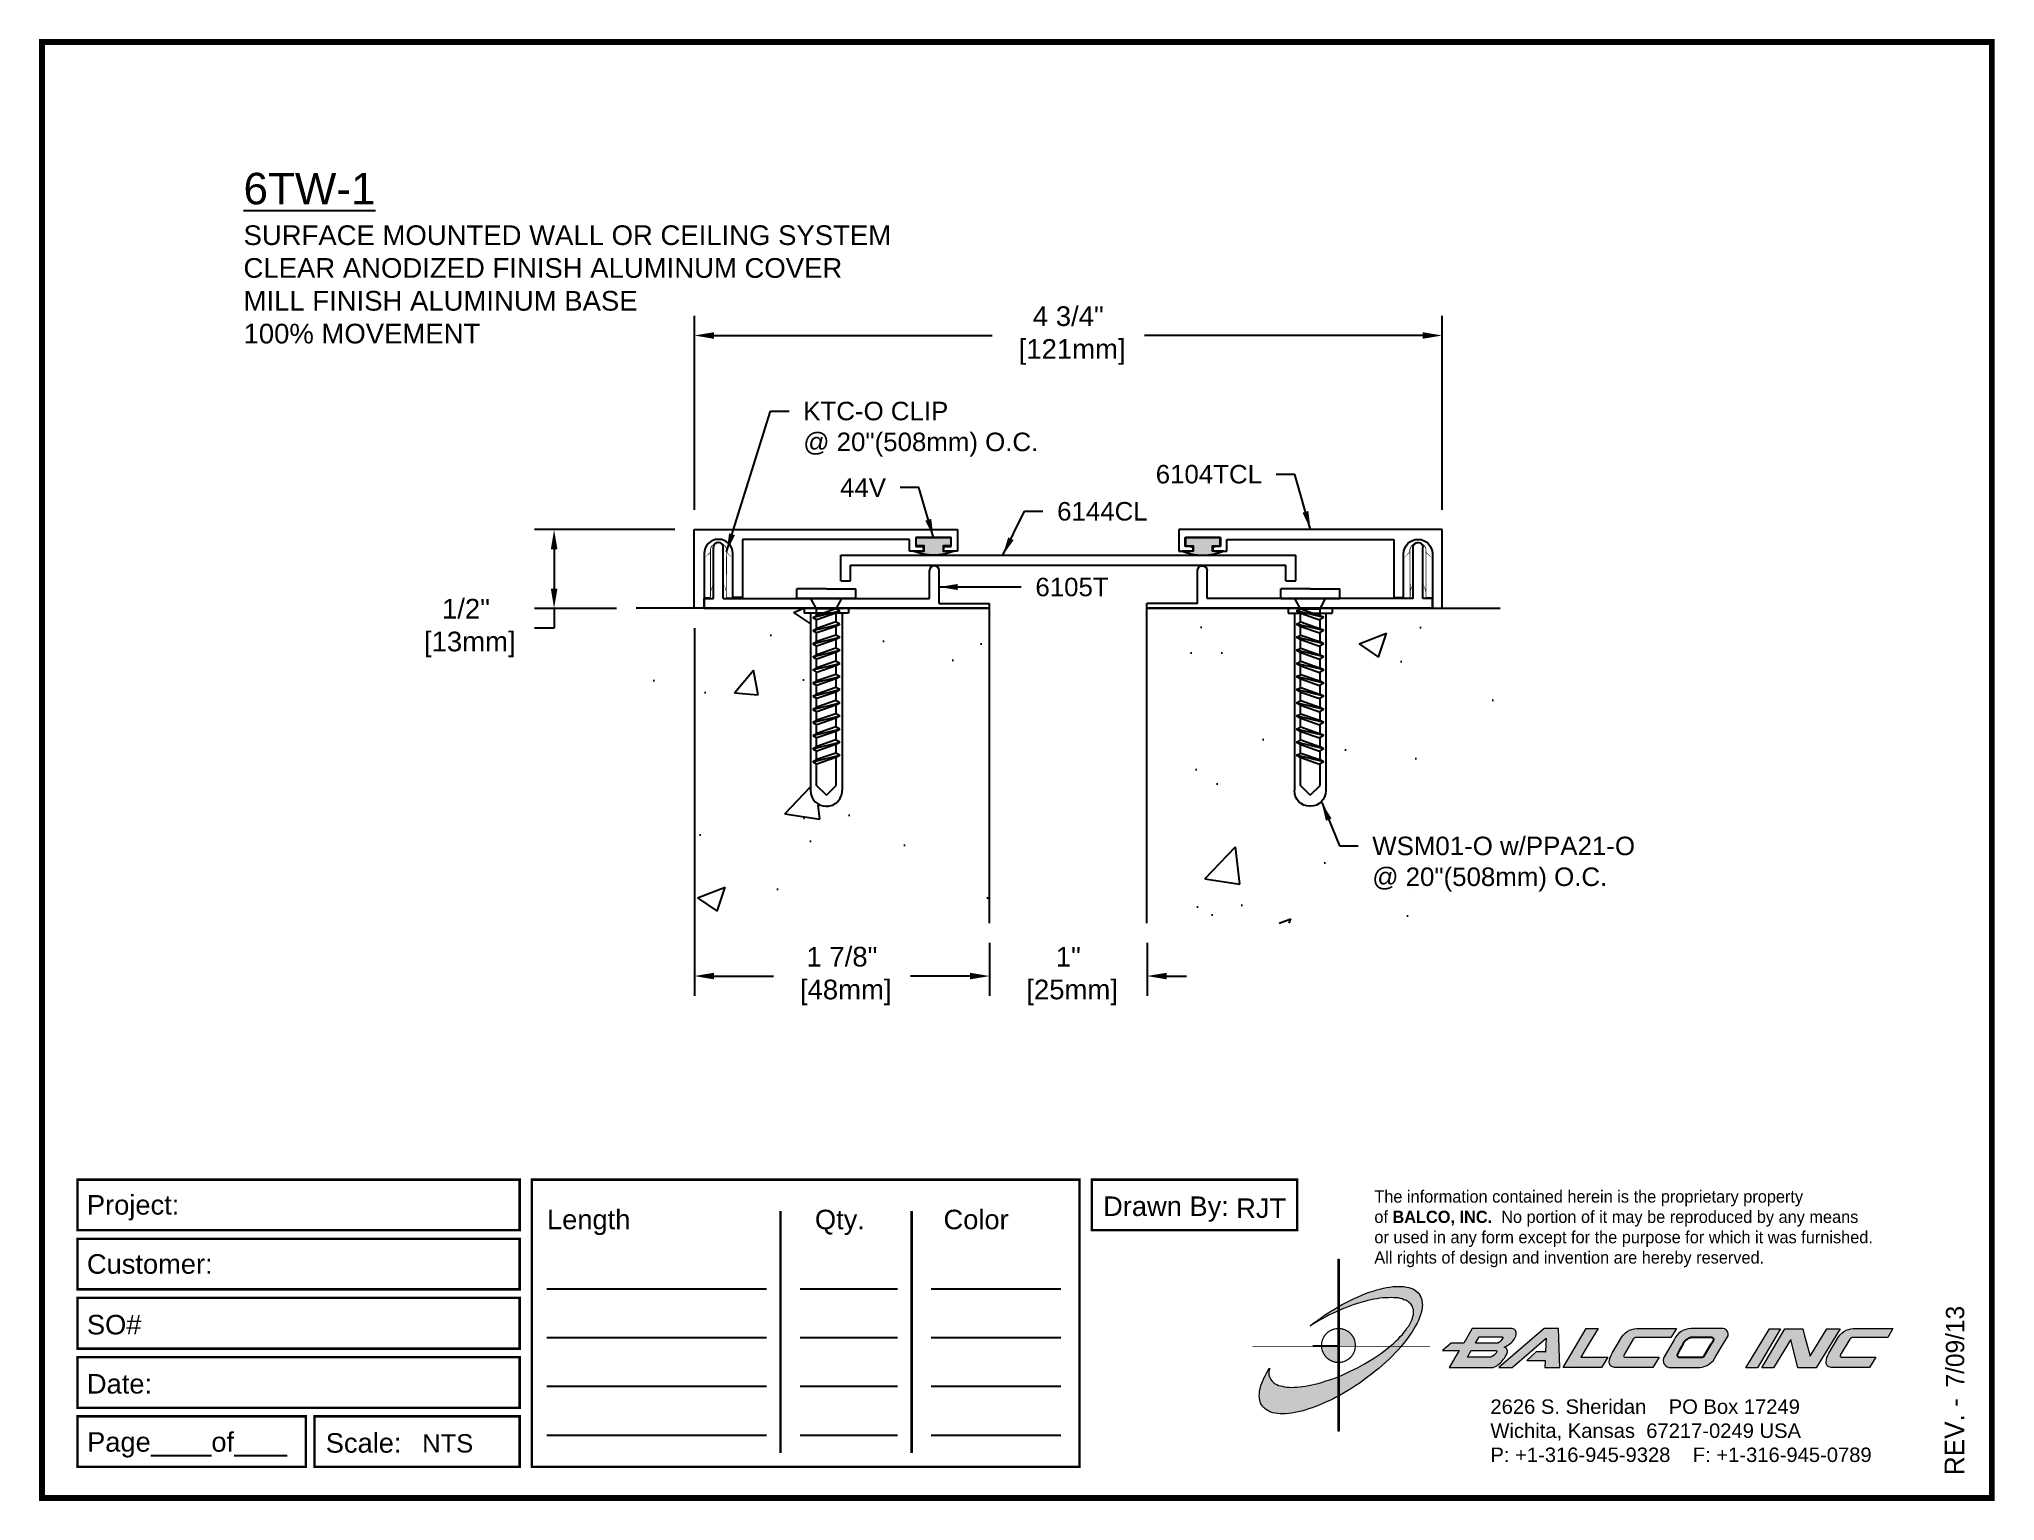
# Paper-space layout 'Layout1' of a CAD drawing. Header units: inches. Extents: x 0 to 10, y 0 to 7.5.
# The model-space entities are those that its viewports show. They can reach past a viewport. Long polylines and large blocks are cut down to what shows.
import ezdxf

# ---------------------------------------------------------------- set-up
doc = ezdxf.new("R2010")
doc.units = ezdxf.units.IN
doc.header["$LTSCALE"] = 0.5
doc.header["$MEASUREMENT"] = 0
for name, color, linetype in [('Anchors', 4, 'Continuous'), ('Border', 7, 'Continuous'), ('Conditions', 1, 'Continuous'), ('Dimensions', 3, 'Continuous'), ('Fillers', 2, 'Continuous'), ('Metals', 7, 'Continuous'), ('text', 2, 'Continuous')]:
    doc.layers.add(name, color=color, linetype=linetype)
doc.styles.add('ARIAL', font='arial.ttf')
doc.styles.add('Copyright', font='ERASDEMI.TTF')
doc.styles.get("Standard").update_dxf_attribs({"font": 'arial.ttf'})
doc.dimstyles.new('Arial', dxfattribs={"dimtxt": 0.125, "dimasz": 0.125, "dimexe": 0.125, "dimexo": 0.125, "dimgap": 0.125, "dimtad": 0, "dimtih": 1, "dimtoh": 1, "dimdec": 4, "dimzin": 3, "dimdsep": 46, "dimlunit": 4, "dimtxsty": 'ARIAL', "dimcen": 0.125, "dimadec": 0, "dimazin": 0, "dimtfac": 1, "dimtdec": 4, "dimtofl": 0, "dimtmove": 0, "dimatfit": 3, "dimfxl": 0, "dimfrac": 2, "dimtolj": 1, "dimtzin": 0, "dimarcsym": 0})
doc.dimstyles.get("Standard").update_dxf_attribs({"dimtxt": 0.1175, "dimasz": 0.1175, "dimexe": 0.125, "dimexo": 0.125, "dimgap": 0.09, "dimtad": 0, "dimtih": 1, "dimtoh": 1, "dimdec": 4, "dimzin": 0, "dimdsep": 46, "dimlunit": 4, "dimtxsty": 'Standard', "dimcen": 0.09, "dimadec": 0, "dimazin": 0, "dimtfac": 1, "dimtdec": 4, "dimtofl": 0, "dimtmove": 0, "dimatfit": 3, "dimfxl": 0, "dimfrac": 2, "dimtolj": 1, "dimtzin": 0, "dimarcsym": 0})

# ---------------------------------------------------------------- blocks, each defined once
blk = doc.blocks.new('ACADlogo')
h = blk.add_hatch(color=256)
h.paths.add_polyline_path([(-3.346, 1.223), (-3.351, 1.223), (-3.351, 0.979), (-3.346, 0.982)])
h.paths.add_polyline_path([(-3.346, 0.961), (-3.351, 0.959), (-3.351, 0.868), (-3.346, 0.868)])
h.paths.add_polyline_path([(-3.346, 0.777), (-3.351, 0.777), (-3.351, 0.699), (-3.351, 0.695), (-3.35, 0.695), (-3.346, 0.695)])
h.paths.add_polyline_path([(-3.346, 0.864), (-3.346, 0.868), (-3.35, 0.868), (-3.351, 0.868), (-3.351, 0.777), (-3.346, 0.777), (-3.346, 0.778), (-3.348, 0.778)])
h.paths.add_polyline_path([(-3.346, 0.524), (-3.351, 0.521), (-3.351, 0.342), (-3.346, 0.342)])
h.paths.add_polyline_path([(-3.346, 0.695), (-3.351, 0.695), (-3.351, 0.621), (-3.346, 0.623)])
h.paths.add_polyline_path([(-3.346, 0.623), (-3.351, 0.621), (-3.351, 0.521), (-3.346, 0.524)])
h.paths.add_polyline_path([(-3.346, 0.982), (-3.351, 0.979), (-3.351, 0.959), (-3.346, 0.961)])
h = blk.add_hatch(color=175)
h.paths.add_polyline_path([(-3.518, 0.573), (-3.534, 0.571), (-3.548, 0.569), (-3.562, 0.567), (-3.576, 0.567), (-3.589, 0.566), (-3.602, 0.567), (-3.614, 0.568), (-3.625, 0.569), (-3.636, 0.572), (-3.646, 0.574), (-3.656, 0.577), (-3.664, 0.581), (-3.673, 0.585), (-3.679, 0.589), (-3.685, 0.595), (-3.688, 0.598), (-3.691, 0.6), (-3.695, 0.607), (-3.699, 0.614), (-3.703, 0.621), (-3.704, 0.626), (-3.705, 0.631), (-3.706, 0.637), (-3.706, 0.642), (-3.705, 0.648), (-3.705, 0.653), (-3.703, 0.659), (-3.702, 0.665), (-3.71, 0.652), (-3.717, 0.639), (-3.725, 0.626), (-3.731, 0.613), (-3.737, 0.601), (-3.741, 0.589), (-3.746, 0.577), (-3.749, 0.566), (-3.751, 0.555), (-3.753, 0.544), (-3.754, 0.538), (-3.754, 0.533), (-3.755, 0.523), (-3.754, 0.513), (-3.753, 0.508), (-3.752, 0.503), (-3.75, 0.494), (-3.748, 0.486), (-3.743, 0.477), (-3.74, 0.473), (-3.738, 0.469), (-3.734, 0.465), (-3.73, 0.461), (-3.723, 0.455), (-3.715, 0.449), (-3.706, 0.445), (-3.695, 0.44), (-3.685, 0.437), (-3.674, 0.434), (-3.661, 0.432), (-3.648, 0.431), (-3.634, 0.431), (-3.62, 0.431), (-3.604, 0.433), (-3.588, 0.435), (-3.572, 0.438), (-3.556, 0.441), (-3.538, 0.445), (-3.52, 0.449), (-3.503, 0.456), (-3.483, 0.461), (-3.464, 0.469), (-3.445, 0.477), (-3.426, 0.485), (-3.406, 0.494), (-3.385, 0.503), (-3.364, 0.514), (-3.351, 0.521), (-3.351, 0.621), (-3.364, 0.616), (-3.382, 0.609), (-3.4, 0.603), (-3.418, 0.598), (-3.436, 0.592), (-3.453, 0.587), (-3.47, 0.583), (-3.486, 0.579), (-3.503, 0.576)])
h.paths.add_polyline_path([(-3.215, 0.687), (-3.251, 0.667), (-3.289, 0.649), (-3.327, 0.631), (-3.345, 0.623), (-3.346, 0.623), (-3.346, 0.524), (-3.343, 0.525), (-3.323, 0.537), (-3.302, 0.549), (-3.28, 0.563), (-3.259, 0.577), (-3.238, 0.59), (-3.218, 0.605), (-3.198, 0.62), (-3.179, 0.635), (-3.16, 0.65), (-3.141, 0.665), (-3.123, 0.681), (-3.106, 0.696), (-3.089, 0.712), (-3.074, 0.727), (-3.058, 0.743), (-3.043, 0.759), (-3.03, 0.775), (-3.028, 0.777), (-3.085, 0.777), (-3.091, 0.772), (-3.105, 0.761), (-3.118, 0.75), (-3.134, 0.739), (-3.149, 0.729), (-3.165, 0.718), (-3.182, 0.707), (-3.198, 0.697)])
h.paths.add_polyline_path([(-2.921, 1.009), (-2.922, 1.015), (-2.924, 1.02), (-2.926, 1.029), (-2.931, 1.038), (-2.934, 1.043), (-2.936, 1.047), (-2.94, 1.05), (-2.943, 1.054), (-2.951, 1.06), (-2.959, 1.066), (-2.968, 1.071), (-2.978, 1.075), (-2.989, 1.079), (-3, 1.081), (-3.013, 1.083), (-3.026, 1.084), (-3.04, 1.084), (-3.054, 1.084), (-3.07, 1.083), (-3.085, 1.081), (-3.102, 1.079), (-3.118, 1.075), (-3.136, 1.07), (-3.153, 1.066), (-3.171, 1.06), (-3.191, 1.054), (-3.21, 1.047), (-3.229, 1.039), (-3.248, 1.031), (-3.268, 1.022), (-3.289, 1.012), (-3.31, 1.002), (-3.33, 0.991), (-3.346, 0.982), (-3.346, 0.961), (-3.342, 0.962), (-3.323, 0.971), (-3.305, 0.978), (-3.287, 0.984), (-3.268, 0.991), (-3.251, 0.996), (-3.234, 1.002), (-3.216, 1.007), (-3.199, 1.011), (-3.182, 1.015), (-3.167, 1.018), (-3.15, 1.021), (-3.136, 1.023), (-3.121, 1.025), (-3.107, 1.026), (-3.093, 1.026), (-3.079, 1.027), (-3.067, 1.026), (-3.054, 1.026), (-3.043, 1.025), (-3.032, 1.022), (-3.022, 1.02), (-3.013, 1.016), (-3.004, 1.013), (-2.997, 1.009), (-2.989, 1.005), (-2.983, 0.999), (-2.98, 0.996), (-2.978, 0.994), (-2.973, 0.987), (-2.969, 0.981), (-2.967, 0.973), (-2.965, 0.965), (-2.964, 0.957), (-2.964, 0.949), (-2.964, 0.944), (-2.965, 0.94), (-2.967, 0.93), (-2.969, 0.921), (-2.973, 0.911), (-2.978, 0.901), (-2.983, 0.891), (-2.989, 0.881), (-2.996, 0.871), (-3.004, 0.86), (-3.012, 0.849), (-3.021, 0.838), (-3.032, 0.827), (-3.042, 0.816), (-3.053, 0.805), (-3.065, 0.794), (-3.077, 0.783), (-3.085, 0.777), (-3.028, 0.777), (-3.016, 0.791), (-3.004, 0.806), (-2.992, 0.822), (-2.981, 0.837), (-2.971, 0.852), (-2.962, 0.866), (-2.954, 0.882), (-2.946, 0.896), (-2.939, 0.91), (-2.934, 0.924), (-2.929, 0.938), (-2.926, 0.944), (-2.925, 0.951), (-2.922, 0.963), (-2.92, 0.975), (-2.92, 0.982), (-2.919, 0.987), (-2.92, 0.999), (-2.92, 1.005)])
h.paths.add_polyline_path([(-3.372, 0.966), (-3.393, 0.953), (-3.415, 0.94), (-3.435, 0.925), (-3.455, 0.911), (-3.475, 0.897), (-3.494, 0.882), (-3.468, 0.898), (-3.439, 0.915), (-3.41, 0.93), (-3.396, 0.938), (-3.38, 0.945), (-3.351, 0.959), (-3.351, 0.979)])
h = blk.add_hatch(color=256)
h.paths.add_polyline_path([(-3.268, 0.814), (-3.27, 0.819), (-3.273, 0.824), (-3.276, 0.828), (-3.279, 0.833), (-3.282, 0.837), (-3.286, 0.841), (-3.29, 0.845), (-3.294, 0.849), (-3.298, 0.852), (-3.303, 0.855), (-3.308, 0.858), (-3.313, 0.86), (-3.318, 0.863), (-3.323, 0.864), (-3.328, 0.866), (-3.334, 0.867), (-3.339, 0.868), (-3.345, 0.868), (-3.346, 0.868), (-3.346, 0.777), (-3.335, 0.777), (-3.262, 0.777), (-3.262, 0.781), (-3.262, 0.787), (-3.263, 0.792), (-3.264, 0.798), (-3.265, 0.803), (-3.266, 0.808)])
h.paths.add_polyline_path([(-3.351, 0.777), (-3.436, 0.777), (-3.435, 0.773), (-3.435, 0.768), (-3.434, 0.762), (-3.432, 0.757), (-3.431, 0.752), (-3.428, 0.747), (-3.426, 0.742), (-3.423, 0.737), (-3.42, 0.732), (-3.417, 0.728), (-3.414, 0.723), (-3.41, 0.719), (-3.406, 0.716), (-3.401, 0.712), (-3.397, 0.709), (-3.392, 0.706), (-3.387, 0.704), (-3.382, 0.701), (-3.377, 0.699), (-3.372, 0.698), (-3.367, 0.696), (-3.361, 0.695), (-3.356, 0.695), (-3.351, 0.695)])
h.paths.add_polyline_path([(-3.346, 0.868), (-3.35, 0.868), (-3.351, 0.868), (-3.351, 0.777), (-3.346, 0.777)])
h = blk.add_hatch(color=256)
h.paths.add_polyline_path([(-2.438, 0.844, 0.412988), (-2.461, 0.869), (-2.663, 0.869), (-2.707, 0.794), (-2.771, 0.794), (-2.815, 0.755), (-2.73, 0.755), (-2.781, 0.668), (-2.563, 0.668, 0.107996), (-2.538, 0.677, 0.108939), (-2.494, 0.724, 0.080345), (-2.483, 0.745, 0.419497), (-2.499, 0.773, 0.149928), (-2.447, 0.815, 0.134283)])
h.paths.add_polyline_path([(-2.507, 0.821, -0.209012), (-2.532, 0.794), (-2.538, 0.794), (-2.646, 0.794), (-2.627, 0.825), (-2.51, 0.825, -0.56619)], flags=16)
h.paths.add_polyline_path([(-2.538, 0.75, -0.241309), (-2.569, 0.722), (-2.688, 0.722), (-2.669, 0.755), (-2.541, 0.755, -0.56619)], flags=16)
for points in [[(-2.285, 0.819), (-2.287, 0.748), (-2.335, 0.748), (-2.383, 0.705), (-2.29, 0.705), (-2.292, 0.668), (-2.215, 0.668), (-2.221, 0.869), (-2.295, 0.869), (-2.527, 0.668), (-2.458, 0.668)], [(-2.018, 0.869), (-2.079, 0.869), (-2.198, 0.668), (-2, 0.668), (-1.968, 0.722), (-2.107, 0.722), (-2.085, 0.759), (-2.064, 0.794)], [(-1.617, 0.869), (-1.807, 0.869, 0.270182), (-1.896, 0.825), (-1.946, 0.742, 0.109019), (-1.961, 0.695, 0.340665), (-1.945, 0.672, 0.129907), (-1.923, 0.668), (-1.738, 0.668), (-1.706, 0.722), (-1.878, 0.722), (-1.882, 0.722, -0.601242), (-1.887, 0.731), (-1.838, 0.813, -0.253048), (-1.821, 0.823), (-1.645, 0.823)], [(-1.083, 0.867), (-1.14, 0.867), (-1.261, 0.667), (-1.26, 0.667), (-1.202, 0.667)], [(-0.96, 0.83), (-0.969, 0.867), (-1.061, 0.867), (-1.179, 0.667), (-1.12, 0.667), (-1.031, 0.812), (-0.995, 0.667), (-0.9, 0.667), (-0.778, 0.867), (-0.846, 0.867), (-0.931, 0.727), (-0.951, 0.795)], [(-0.507, 0.869), (-0.697, 0.869, 0.270182), (-0.786, 0.825), (-0.836, 0.742, 0.109019), (-0.85, 0.695, 0.340665), (-0.835, 0.672, 0.129907), (-0.812, 0.668), (-0.628, 0.668), (-0.595, 0.722), (-0.768, 0.722), (-0.772, 0.722, -0.601242), (-0.777, 0.731), (-0.728, 0.813, -0.253048), (-0.71, 0.823), (-0.534, 0.823)], [(-3.346, 0.623), (-3.351, 0.621), (-3.351, 0.521), (-3.346, 0.524)]]:
    blk.add_hatch(color=256).paths.add_polyline_path(points)
h = blk.add_hatch(color=256)
h.paths.add_polyline_path([(-1.377, 0.868), (-1.383, 0.868), (-1.383, 0.868), (-1.44, 0.868), (-1.492, 0.868), (-1.541, 0.868, 0.297712), (-1.628, 0.811), (-1.68, 0.723, 0.585116), (-1.646, 0.668), (-1.506, 0.668, 0.210586), (-1.429, 0.703), (-1.415, 0.726), (-1.389, 0.769), (-1.352, 0.831, 0.4352)])
h.paths.add_polyline_path([(-1.437, 0.823, -0.603783), (-1.428, 0.805), (-1.431, 0.801), (-1.434, 0.796), (-1.438, 0.789), (-1.474, 0.728, -0.229001), (-1.489, 0.722), (-1.494, 0.722), (-1.501, 0.722), (-1.597, 0.722), (-1.604, 0.722, -0.492401), (-1.613, 0.734), (-1.601, 0.757), (-1.591, 0.775), (-1.582, 0.791, -0.238368), (-1.535, 0.823)], flags=16)
for q in [(-3.48, 0.777), (-3.351, 0.642)]:
    blk.add_line((-3.351, 0.777), q)
at = {"color": 7, "lineweight": 0}
for points in [[(-3.351, 1.223), (-3.346, 1.223), (-3.346, 0.342), (-3.351, 0.342), (-3.351, 1.223)], [(-2.292, 0.668), (-2.215, 0.668), (-2.221, 0.869), (-2.295, 0.869), (-2.527, 0.668), (-2.458, 0.668), (-2.285, 0.819), (-2.287, 0.748), (-2.286, 0.748), (-2.335, 0.748), (-2.383, 0.705), (-2.29, 0.705), (-2.292, 0.668), (-2.292, 0.668)], [(-2.198, 0.668), (-2.079, 0.869), (-2.018, 0.869), (-2.064, 0.794), (-2.085, 0.759), (-2.107, 0.722), (-1.968, 0.722), (-2, 0.668), (-2.198, 0.668), (-2.198, 0.668)], [(-1.383, 0.868), (-1.383, 0.868)], [(-1.261, 0.667), (-1.14, 0.867), (-1.083, 0.867), (-1.202, 0.667), (-1.26, 0.667), (-1.261, 0.667), (-1.261, 0.667)], [(-0.9, 0.667), (-0.995, 0.667), (-1.031, 0.812), (-1.12, 0.667), (-1.179, 0.667), (-1.061, 0.867), (-0.969, 0.867), (-0.96, 0.83), (-0.951, 0.795), (-0.931, 0.727), (-0.846, 0.867), (-0.778, 0.867), (-0.9, 0.667), (-0.9, 0.667)]]:
    blk.add_lwpolyline(points, dxfattribs=at)
at = {"color": 175, "lineweight": 0}
blk.add_lwpolyline([(-2.926, 1.029), (-2.924, 1.02), (-2.922, 1.015), (-2.921, 1.009), (-2.92, 1.005), (-2.92, 0.999), (-2.919, 0.987), (-2.92, 0.982), (-2.92, 0.975), (-2.922, 0.963), (-2.925, 0.951), (-2.926, 0.944), (-2.929, 0.938), (-2.934, 0.924), (-2.939, 0.91), (-2.946, 0.896), (-2.954, 0.882), (-2.962, 0.866), (-2.971, 0.852), (-2.981, 0.837), (-2.992, 0.822), (-3.004, 0.806), (-3.016, 0.791), (-3.03, 0.775), (-3.043, 0.759), (-3.058, 0.743), (-3.074, 0.727), (-3.089, 0.712), (-3.106, 0.696), (-3.123, 0.681), (-3.141, 0.665), (-3.16, 0.65), (-3.179, 0.635), (-3.198, 0.62), (-3.218, 0.605), (-3.238, 0.59), (-3.259, 0.577), (-3.28, 0.563), (-3.302, 0.549), (-3.323, 0.537), (-3.343, 0.525), (-3.364, 0.514), (-3.385, 0.503), (-3.406, 0.494), (-3.426, 0.485), (-3.445, 0.477), (-3.464, 0.469), (-3.483, 0.461), (-3.503, 0.456), (-3.52, 0.449), (-3.538, 0.445), (-3.556, 0.441), (-3.572, 0.438), (-3.588, 0.435), (-3.604, 0.433), (-3.62, 0.431), (-3.634, 0.431), (-3.648, 0.431), (-3.661, 0.432), (-3.674, 0.434), (-3.685, 0.437), (-3.695, 0.44), (-3.706, 0.445), (-3.715, 0.449), (-3.723, 0.455), (-3.73, 0.461), (-3.734, 0.465), (-3.738, 0.469), (-3.74, 0.473), (-3.743, 0.477), (-3.748, 0.486), (-3.75, 0.494), (-3.752, 0.503), (-3.753, 0.508), (-3.754, 0.513), (-3.755, 0.523), (-3.754, 0.533), (-3.754, 0.538), (-3.753, 0.544), (-3.751, 0.555), (-3.749, 0.566), (-3.746, 0.577), (-3.741, 0.589), (-3.737, 0.601), (-3.731, 0.613), (-3.725, 0.626), (-3.717, 0.639), (-3.71, 0.652), (-3.702, 0.665), (-3.703, 0.659), (-3.705, 0.653), (-3.705, 0.648), (-3.706, 0.642), (-3.706, 0.637), (-3.705, 0.631), (-3.704, 0.626), (-3.703, 0.621), (-3.699, 0.614), (-3.695, 0.607), (-3.691, 0.6), (-3.688, 0.598), (-3.685, 0.595), (-3.679, 0.589), (-3.673, 0.585), (-3.664, 0.581), (-3.656, 0.577), (-3.646, 0.574), (-3.636, 0.572), (-3.625, 0.569), (-3.614, 0.568), (-3.602, 0.567), (-3.589, 0.566), (-3.576, 0.567), (-3.562, 0.567), (-3.548, 0.569), (-3.534, 0.571), (-3.518, 0.573), (-3.503, 0.576), (-3.486, 0.579), (-3.47, 0.583), (-3.453, 0.587), (-3.436, 0.592), (-3.418, 0.598), (-3.4, 0.603), (-3.382, 0.609), (-3.364, 0.616), (-3.345, 0.623), (-3.327, 0.631), (-3.289, 0.649), (-3.251, 0.667), (-3.215, 0.687), (-3.198, 0.697), (-3.182, 0.707), (-3.165, 0.718), (-3.149, 0.729), (-3.134, 0.739), (-3.118, 0.75), (-3.105, 0.761), (-3.091, 0.772), (-3.077, 0.783), (-3.065, 0.794), (-3.053, 0.805), (-3.042, 0.816), (-3.032, 0.827), (-3.021, 0.838), (-3.012, 0.849), (-3.004, 0.86), (-2.996, 0.871), (-2.989, 0.881), (-2.983, 0.891), (-2.978, 0.901), (-2.973, 0.911), (-2.969, 0.921), (-2.967, 0.93), (-2.965, 0.94), (-2.964, 0.944), (-2.964, 0.949), (-2.964, 0.957), (-2.965, 0.965), (-2.967, 0.973), (-2.969, 0.981), (-2.973, 0.987), (-2.978, 0.994), (-2.98, 0.996), (-2.983, 0.999), (-2.989, 1.005), (-2.997, 1.009), (-3.004, 1.013), (-3.013, 1.016), (-3.022, 1.02), (-3.032, 1.022), (-3.043, 1.025), (-3.054, 1.026), (-3.067, 1.026), (-3.079, 1.027), (-3.093, 1.026), (-3.107, 1.026), (-3.121, 1.025), (-3.136, 1.023), (-3.15, 1.021), (-3.167, 1.018), (-3.182, 1.015), (-3.199, 1.011), (-3.216, 1.007), (-3.234, 1.002), (-3.251, 0.996), (-3.268, 0.991), (-3.287, 0.984), (-3.305, 0.978), (-3.323, 0.971), (-3.342, 0.962), (-3.38, 0.945), (-3.396, 0.938), (-3.41, 0.93), (-3.439, 0.915), (-3.468, 0.898), (-3.494, 0.882), (-3.475, 0.897), (-3.455, 0.911), (-3.435, 0.925), (-3.415, 0.94), (-3.393, 0.953), (-3.372, 0.966), (-3.351, 0.979), (-3.33, 0.991), (-3.31, 1.002), (-3.289, 1.012), (-3.268, 1.022), (-3.248, 1.031), (-3.229, 1.039), (-3.21, 1.047), (-3.191, 1.054), (-3.171, 1.06), (-3.153, 1.066), (-3.136, 1.07), (-3.118, 1.075), (-3.102, 1.079), (-3.085, 1.081), (-3.07, 1.083), (-3.054, 1.084), (-3.04, 1.084), (-3.026, 1.084), (-3.013, 1.083), (-3, 1.081), (-2.989, 1.079), (-2.978, 1.075), (-2.968, 1.071), (-2.959, 1.066), (-2.951, 1.06), (-2.943, 1.054), (-2.94, 1.05), (-2.936, 1.047), (-2.934, 1.043), (-2.931, 1.038), (-2.926, 1.029), (-2.926, 1.029)], dxfattribs=at)
at = {"color": 7, "lineweight": 0, "const_width": 0.0064}
blk.add_lwpolyline([(-3.262, 0.781), (-3.262, 0.787), (-3.263, 0.792), (-3.264, 0.798), (-3.265, 0.803), (-3.266, 0.808), (-3.268, 0.814), (-3.27, 0.819), (-3.273, 0.824), (-3.276, 0.828), (-3.279, 0.833), (-3.282, 0.837), (-3.286, 0.841), (-3.29, 0.845), (-3.294, 0.849), (-3.298, 0.852), (-3.303, 0.855), (-3.308, 0.858), (-3.313, 0.86), (-3.318, 0.863), (-3.323, 0.864), (-3.328, 0.866), (-3.334, 0.867), (-3.339, 0.868), (-3.345, 0.868), (-3.35, 0.868), (-3.356, 0.868), (-3.361, 0.867), (-3.367, 0.866), (-3.372, 0.865), (-3.377, 0.863), (-3.382, 0.862), (-3.387, 0.859), (-3.392, 0.857), (-3.397, 0.854), (-3.401, 0.851), (-3.406, 0.847), (-3.41, 0.843), (-3.414, 0.839), (-3.417, 0.835), (-3.42, 0.831), (-3.423, 0.826), (-3.426, 0.821), (-3.428, 0.816), (-3.431, 0.811), (-3.432, 0.806), (-3.434, 0.801), (-3.435, 0.795), (-3.435, 0.79), (-3.436, 0.784), (-3.436, 0.779), (-3.435, 0.773), (-3.435, 0.768), (-3.434, 0.762), (-3.432, 0.757), (-3.431, 0.752), (-3.428, 0.747), (-3.426, 0.742), (-3.423, 0.737), (-3.42, 0.732), (-3.417, 0.728), (-3.414, 0.723), (-3.41, 0.719), (-3.406, 0.716), (-3.401, 0.712), (-3.397, 0.709), (-3.392, 0.706), (-3.387, 0.704), (-3.382, 0.701), (-3.377, 0.699), (-3.372, 0.698), (-3.367, 0.696), (-3.361, 0.695), (-3.356, 0.695), (-3.35, 0.695), (-3.345, 0.695), (-3.339, 0.695), (-3.334, 0.696), (-3.328, 0.697), (-3.323, 0.698), (-3.318, 0.7), (-3.313, 0.702), (-3.308, 0.705), (-3.303, 0.708), (-3.298, 0.711), (-3.294, 0.714), (-3.29, 0.718), (-3.286, 0.721), (-3.282, 0.726), (-3.279, 0.73), (-3.276, 0.734), (-3.273, 0.739), (-3.27, 0.744), (-3.268, 0.749), (-3.266, 0.754), (-3.265, 0.76), (-3.264, 0.765), (-3.263, 0.77), (-3.262, 0.776), (-3.262, 0.781)], dxfattribs=at)
at = {"color": 7, "lineweight": 0}
for points in [[(-2.447, 0.815, 0.130368), (-2.438, 0.843, 0.448367), (-2.463, 0.869), (-2.663, 0.869), (-2.707, 0.794), (-2.771, 0.794), (-2.815, 0.755), (-2.73, 0.755), (-2.781, 0.668), (-2.563, 0.668, 0.107996), (-2.538, 0.677, 0.108939), (-2.494, 0.724, 0.077395), (-2.484, 0.744, 0.430878), (-2.499, 0.773, 0.149928)], [(-2.507, 0.821, -0.209012), (-2.532, 0.794), (-2.538, 0.794), (-2.646, 0.794), (-2.627, 0.825), (-2.512, 0.825), (-2.509, 0.825, -0.531288)], [(-1.838, 0.813), (-1.887, 0.731, 0.587385), (-1.882, 0.722), (-1.878, 0.722), (-1.706, 0.722), (-1.738, 0.668), (-1.923, 0.668, -0.129907), (-1.945, 0.672, -0.349839), (-1.961, 0.696, -0.107341), (-1.946, 0.742), (-1.896, 0.825, -0.270182), (-1.807, 0.869), (-1.617, 0.869), (-1.645, 0.823), (-1.821, 0.823, 0.252436)], [(-1.68, 0.723, 0.585116), (-1.646, 0.668), (-1.506, 0.668, 0.210586), (-1.429, 0.703), (-1.415, 0.726), (-1.389, 0.769), (-1.352, 0.831, 0.4352), (-1.377, 0.868), (-1.383, 0.868), (-1.383, 0.868), (-1.44, 0.868), (-1.492, 0.868), (-1.541, 0.868, 0.297712), (-1.628, 0.811)], [(-0.728, 0.813), (-0.777, 0.731, 0.587385), (-0.772, 0.722), (-0.768, 0.722), (-0.595, 0.722), (-0.628, 0.668), (-0.812, 0.668, -0.129907), (-0.835, 0.672, -0.349839), (-0.85, 0.696, -0.107341), (-0.836, 0.742), (-0.786, 0.825, -0.270182), (-0.697, 0.869), (-0.507, 0.869), (-0.534, 0.823), (-0.71, 0.823, 0.252436)], [(-2.569, 0.722), (-2.688, 0.722), (-2.669, 0.755), (-2.543, 0.755), (-2.54, 0.755, -0.531288), (-2.538, 0.75, -0.241309)]]:
    blk.add_lwpolyline(points, format="xyb", close=True, dxfattribs=at)
blk.add_lwpolyline([(-1.437, 0.823), (-1.535, 0.823, 0.238368), (-1.582, 0.791), (-1.591, 0.775), (-1.601, 0.757), (-1.613, 0.734, 0.490298), (-1.604, 0.722), (-1.597, 0.722), (-1.501, 0.722), (-1.494, 0.722), (-1.489, 0.722, 0.229001), (-1.474, 0.728), (-1.438, 0.789), (-1.434, 0.796), (-1.431, 0.801), (-1.428, 0.805, 0.603783)], format="xyb", close=True)
blk.add_lwpolyline([(-2.879, 0.777, 0.00455, 0.00455, 0), (-3.791, 0.777, 0.00183, 0.00183, 0), (-3.791, 0.777, 0.00183, 0.00183, 0)], format="xyseb", dxfattribs=at)
blk = doc.blocks.new('Quantity Data')
at = {"layer": 'Border', "color": 253}
for p, q in [((2.755, 1.254), (3.881, 1.254)), ((4.054, 1.254), (4.553, 1.254)), ((4.725, 1.254), (5.389, 1.254)), ((2.755, 1.004), (3.881, 1.004)), ((4.054, 1.004), (4.553, 1.004)), ((4.725, 1.004), (5.389, 1.004)), ((2.755, 0.754), (3.881, 0.754)), ((4.054, 0.754), (4.553, 0.754)), ((4.725, 0.754), (5.389, 0.754)), ((2.755, 0.504), (3.881, 0.504)), ((4.054, 0.504), (4.553, 0.504)), ((4.725, 0.504), (5.389, 0.504))]:
    blk.add_line(p, q, dxfattribs=at)
at = {"layer": 'Border', "const_width": 0.0125}
blk.add_lwpolyline([(5.485, 0.341), (2.678, 0.341), (2.678, 1.813), (5.485, 1.813)], close=True, dxfattribs=at)
for points in [[(3.953, 1.653), (3.953, 0.412)], [(4.625, 1.653), (4.625, 0.412)]]:
    blk.add_lwpolyline(points, dxfattribs=at)
at = {"layer": 'Border', "style": 'ARIAL'}
for s, p in [('Length', (2.756, 1.559)), ('Qty.', (4.129, 1.559)), ('Color', (4.788, 1.559))]:
    blk.add_text(s, height=0.1, dxfattribs=at).set_placement(p)
blk = doc.blocks.new('Drawn By')
at = {"layer": 'Border', "const_width": 0.0125}
blk.add_lwpolyline([(5.38, 1.813), (6.432, 1.813), (6.432, 1.554), (5.38, 1.554)], close=True, dxfattribs=at)
at = {"layer": 'Border', "style": 'ARIAL'}
blk.add_text('Drawn By: ', height=0.1, dxfattribs=at).set_placement((5.438, 1.627))
blk.add_attdef('XXX', (6.12, 1.617), '', height=0.1, dxfattribs=at)
blk = doc.blocks.new('Project Info')
at = {"layer": 'Border', "const_width": 0.0125}
for points in [[(0.182, 1.813), (2.448, 1.813), (2.448, 1.554), (0.182, 1.554)], [(0.182, 1.51), (2.448, 1.51), (2.448, 1.251), (0.182, 1.251)], [(0.182, 1.207), (2.448, 1.207), (2.448, 0.947), (0.182, 0.947)], [(0.182, 0.904), (2.448, 0.904), (2.448, 0.644), (0.182, 0.644)], [(0.182, 0.6), (1.352, 0.6), (1.352, 0.341), (0.182, 0.341)], [(1.396, 0.6), (2.448, 0.6), (2.448, 0.341), (1.396, 0.341)]]:
    blk.add_lwpolyline(points, close=True, dxfattribs=at)
at = {"layer": 'Border', "style": 'ARIAL'}
for s, p in [('Project:', (0.23, 1.634)), ('Customer:', (0.23, 1.331)), ('SO#', (0.23, 1.02)), ('Date:', (0.23, 0.717)), ('Page%%u        %%uof%%u       ', (0.231, 0.419)), ('Scale: ', (1.454, 0.414))]:
    blk.add_text(s, height=0.1, dxfattribs=at).set_placement(p)
blk = doc.blocks.new('REV')
at = {"style": 'Copyright'}
blk.add_text('REV. -', height=0.1, rotation=90, dxfattribs=at).set_placement((-0.142, 0.117))
at = {"style": 'Copyright', "flags": 4}
blk.add_attdef('REVISIONDATE', (-0.142, 0.566), '', height=0.0938, rotation=90, dxfattribs=at)
blk = doc.blocks.new('Project_Info1')
at = {"layer": 'text', "style": 'ARIAL'}
for tag, p in [('PROJECT_NAME', (0.557, 1.298)), ('CUSTOMER', (0.733, 0.994)), ('SALES_ORDER', (0.36, 0.684)), ('DATE', (0.416, 0.378)), ('PAGE', (0.449, 0.077)), ('TOTAL_PAGES', (0.887, 0.079)), ('SCALE', (1.765, 0.074))]:
    blk.add_attdef(tag, p, '', height=0.0938, dxfattribs=at)
blk = doc.blocks.new('44v')
blk.add_hatch(color=256).paths.add_polyline_path([(0.11, 0), (-0.11, 0), (-0.11, -0.053), (-0.06, -0.053), (-0.06, -0.086), (-0.13, -0.086, 0.199136), (0.131, -0.086), (0.061, -0.086), (0.061, -0.054), (0.11, -0.054)])
blk.add_lwpolyline([(-0.13, -0.086), (-0.06, -0.086), (-0.06, -0.053), (-0.11, -0.053), (-0.11, 0), (0.11, 0), (0.11, -0.054), (0.061, -0.054), (0.061, -0.086), (0.131, -0.086, -0.199136)], format="xyb", close=True)
blk = doc.blocks.new('6144')
for p, q in [((-1.445, -0.1), (-1.445, 0.062)), ((-1.445, 0.062), (1.445, 0.062)), ((-1.383, -0.1), (-1.383, 0)), ((-1.383, 0), (1.383, 0)), ((1.383, -0.1), (1.383, 0)), ((1.445, -0.1), (1.445, 0.062)), ((-1.445, -0.1), (-1.383, -0.1)), ((1.383, -0.1), (1.445, -0.1))]:
    blk.add_line(p, q)
blk = doc.blocks.new('6105T')
for p, q in [((-1.753, 0.062), (-1.753, 0.389)), ((-1.723, 0.419), (-1.721, 0.419)), ((-1.691, 0.062), (-1.691, 0.389)), ((-0.352, 0.27), (-0.35, 0.27)), ((-0.382, 0.062), (-0.382, 0.24)), ((-0.32, 0.031), (-0.32, 0.24)), ((-1.813, 0), (-1.813, 0.062)), ((-1.813, 0.062), (-1.753, 0.062)), ((-1.813, 0), (0, 0)), ((-1.691, 0.062), (-0.382, 0.062)), ((-0.32, 0.031), (0, 0.031)), ((0, 0), (0, 0.031))]:
    blk.add_line(p, q)
for centre, start, end in [((-1.723, 0.389), 90, 180), ((-1.721, 0.389), 0, 90), ((-0.352, 0.24), 90, 180), ((-0.35, 0.24), 0, 90)]:
    blk.add_arc(centre, 0.03, start, end)
blk = doc.blocks.new('6104T')
for p, q in [((-0.062, 0.5), (1.61, 0.5)), ((-0.062, 0), (-0.062, 0.5)), ((1.61, 0.5), (1.61, 0.362)), ((0.092, 0.438), (0.091, 0.438)), ((0.245, 0.438), (0.245, 0.068)), ((1.305, 0.438), (0.245, 0.438)), ((1.305, 0.362), (1.305, 0.438)), ((1.345, 0.45), (1.345, 0.392)), ((1.57, 0.45), (1.345, 0.45)), ((1.345, 0.392), (1.381, 0.392)), ((1.395, 0.378), (1.395, 0.376)), ((1.52, 0.376), (1.52, 0.378)), ((1.534, 0.392), (1.57, 0.392)), ((1.57, 0.392), (1.57, 0.45)), ((0, 0.347), (0, 0)), ((0.183, 0.068), (0.183, 0.347)), ((1.381, 0.362), (1.305, 0.362)), ((1.61, 0.362), (1.534, 0.362)), ((0, 0), (-0.062, 0)), ((0.245, 0.068), (0.183, 0.068))]:
    blk.add_line(p, q)
for centre, radius, start, end in [((0.091, 0.347), 0.091, 90, 180), ((0.092, 0.347), 0.091, 0, 90), ((1.381, 0.378), 0.014, 0, 90), ((1.381, 0.376), 0.014, 270, 0), ((1.534, 0.378), 0.014, 90, 180), ((1.534, 0.376), 0.014, 180, 270)]:
    blk.add_arc(centre, radius, start, end)
blk = doc.blocks.new('WSM01')
for p, q in [((0.005, 0.063), (-0.183, 0.063)), ((-0.183, 0.001), (-0.183, 0.063)), ((0.192, 0.001), (-0.183, 0.001)), ((-0.058, -0.064), (-0.093, 0.001)), ((0.005, 0.063), (0.192, 0.063)), ((0.067, -0.064), (0.103, 0.001)), ((0.192, 0.001), (0.192, 0.063)), ((-0.081, -0.12), (0.091, -0.078)), ((-0.081, -0.12), (-0.055, -0.106)), ((-0.081, -0.12), (-0.055, -0.134)), ((-0.058, -0.107), (-0.058, -0.064)), ((0.067, -0.064), (-0.058, -0.064)), ((0.065, -0.064), (-0.055, -0.106)), ((0.065, -0.093), (-0.055, -0.134)), ((0.091, -0.078), (0.065, -0.064)), ((0.091, -0.078), (0.065, -0.093)), ((0.067, -0.065), (0.067, -0.064)), ((0.067, -0.149), (0.067, -0.092)), ((-0.081, -0.203), (0.091, -0.162)), ((-0.081, -0.203), (-0.055, -0.189)), ((-0.081, -0.203), (-0.055, -0.218)), ((-0.081, -0.287), (0.091, -0.245)), ((-0.058, -0.191), (-0.058, -0.133)), ((-0.058, -0.274), (-0.058, -0.216)), ((0.065, -0.147), (-0.055, -0.189)), ((0.065, -0.176), (-0.055, -0.218)), ((0.065, -0.231), (-0.055, -0.272)), ((0.091, -0.162), (0.065, -0.147)), ((0.091, -0.162), (0.065, -0.176)), ((0.091, -0.245), (0.065, -0.231)), ((0.091, -0.245), (0.065, -0.259)), ((0.067, -0.232), (0.067, -0.175)), ((-0.081, -0.287), (-0.055, -0.272)), ((-0.081, -0.287), (-0.055, -0.301)), ((-0.081, -0.37), (0.091, -0.328)), ((-0.081, -0.37), (-0.055, -0.356)), ((-0.081, -0.37), (-0.055, -0.384)), ((-0.058, -0.357), (-0.058, -0.3)), ((0.065, -0.259), (-0.055, -0.301)), ((0.065, -0.314), (-0.055, -0.356)), ((0.065, -0.343), (-0.055, -0.384)), ((0.091, -0.328), (0.065, -0.314)), ((0.091, -0.328), (0.065, -0.343)), ((0.067, -0.315), (0.067, -0.258)), ((0.067, -0.399), (0.067, -0.342)), ((-0.081, -0.453), (0.091, -0.412)), ((-0.081, -0.453), (-0.055, -0.439)), ((-0.081, -0.453), (-0.055, -0.468)), ((-0.081, -0.537), (0.091, -0.495)), ((-0.058, -0.441), (-0.058, -0.383)), ((-0.058, -0.524), (-0.058, -0.466)), ((0.065, -0.397), (-0.055, -0.439)), ((0.065, -0.426), (-0.055, -0.468)), ((0.065, -0.481), (-0.055, -0.522)), ((0.091, -0.412), (0.065, -0.397)), ((0.091, -0.412), (0.065, -0.426)), ((0.091, -0.495), (0.065, -0.481)), ((0.091, -0.495), (0.065, -0.509)), ((0.067, -0.482), (0.067, -0.425)), ((-0.081, -0.537), (-0.055, -0.522)), ((-0.081, -0.537), (-0.055, -0.551)), ((-0.081, -0.62), (0.091, -0.578)), ((-0.081, -0.62), (-0.055, -0.606)), ((-0.081, -0.62), (-0.055, -0.634)), ((-0.058, -0.607), (-0.058, -0.55)), ((0.065, -0.509), (-0.055, -0.551)), ((0.065, -0.564), (-0.055, -0.606)), ((0.065, -0.593), (-0.055, -0.634)), ((0.091, -0.578), (0.065, -0.564)), ((0.091, -0.578), (0.065, -0.593)), ((0.067, -0.565), (0.067, -0.508)), ((0.067, -0.649), (0.067, -0.592)), ((-0.081, -0.703), (0.091, -0.662)), ((-0.081, -0.703), (-0.055, -0.689)), ((-0.081, -0.703), (-0.055, -0.718)), ((-0.081, -0.787), (0.091, -0.745)), ((-0.058, -0.691), (-0.058, -0.633)), ((-0.058, -0.774), (-0.058, -0.716)), ((0.065, -0.647), (-0.055, -0.689)), ((0.065, -0.676), (-0.055, -0.718)), ((0.065, -0.731), (-0.055, -0.772)), ((0.091, -0.662), (0.065, -0.647)), ((0.091, -0.662), (0.065, -0.676)), ((0.091, -0.745), (0.065, -0.731)), ((0.091, -0.745), (0.065, -0.759)), ((0.067, -0.732), (0.067, -0.675)), ((-0.081, -0.787), (-0.055, -0.772)), ((-0.081, -0.787), (-0.055, -0.801)), ((-0.081, -0.87), (0.091, -0.828)), ((-0.081, -0.87), (-0.055, -0.856)), ((-0.058, -0.857), (-0.058, -0.8)), ((0.065, -0.759), (-0.055, -0.801)), ((0.065, -0.814), (-0.055, -0.856)), ((0.065, -0.843), (-0.055, -0.884)), ((0.091, -0.828), (0.065, -0.814)), ((0.091, -0.828), (0.065, -0.843)), ((0.067, -0.815), (0.067, -0.758)), ((0.067, -0.899), (0.067, -0.842)), ((-0.081, -0.87), (-0.055, -0.884)), ((-0.081, -0.953), (0.091, -0.912)), ((-0.081, -0.953), (-0.055, -0.939)), ((-0.081, -0.953), (-0.055, -0.968)), ((-0.058, -0.941), (-0.058, -0.883)), ((-0.058, -1.024), (-0.058, -0.966)), ((0.065, -0.897), (-0.055, -0.939)), ((0.065, -0.926), (-0.055, -0.968)), ((0.065, -0.981), (-0.055, -1.022)), ((0.091, -0.912), (0.065, -0.897)), ((0.091, -0.912), (0.065, -0.926)), ((0.091, -0.995), (0.065, -0.981)), ((0.067, -0.982), (0.067, -0.925)), ((-0.081, -1.037), (0.091, -0.995)), ((-0.081, -1.037), (-0.055, -1.022)), ((-0.081, -1.037), (-0.055, -1.051)), ((-0.058, -1.187), (-0.058, -1.05)), ((0.065, -1.009), (-0.055, -1.051)), ((0.091, -0.995), (0.065, -1.009)), ((0.067, -1.187), (0.067, -1.008)), ((0.005, -1.249), (-0.058, -1.187)), ((0.005, -1.249), (0.067, -1.187))]:
    blk.add_line(p, q)
blk = doc.blocks.new('PPA21')
for p, q in [((0.14, 0.03), (-0.14, 0.03)), ((-0.14, 0.03), (-0.14, 0)), ((0.14, 0), (-0.14, 0)), ((-0.1, 0), (-0.1, -1.128)), ((0.1, 0), (0.1, -1.128)), ((0.14, 0.03), (0.14, 0)), ((0.001, -1.227), (-0.001, -1.227))]:
    blk.add_line(p, q)
for centre, start, end in [((-0.001, -1.128), 180, 270), ((0.001, -1.128), 270, 0)]:
    blk.add_arc(centre, 0.099, start, end)
blk = doc.blocks.new('A$CB5')
for points in [[(0, 0.252, 0, 0.005, 0), (0.04, 0.291, 0.005, 0.005, 0)], [(0.183, 0.252, 0, 0.005, 0), (0.142, 0.294, 0.005, 0.005, 0)], [(0.06, 0.097, 0, 0.005, 0), (0.041, 0.041, 0.005, 0.005, 0)], [(0.122, 0.097, 0, 0.005, 0), (0.142, 0.041, 0.005, 0.005, 0)]]:
    blk.add_lwpolyline(points, format="xyseb")
at = {"const_width": 0.005}
for points in [[(0.041, 0.313), (0.041, 0.014, -0.414214), (0.031, 0.004), (0.003, 0.004)], [(0.041, 0.313, -0.804927), (0.143, 0.307, 0.586365)], [(0.143, 0.307), (0.141, 0.013, 0.4154), (0.151, 0.003), (0.183, 0.003)]]:
    blk.add_lwpolyline(points, format="xyb", dxfattribs=at)
blk = doc.blocks.new('tclip')
blk.add_blockref('A$CB5', (3.433, 2.823))
blk = doc.blocks.new('*D8')
at = {"layer": 'Defpoints', "color": 0}
for p in [(6.307, 1.827), (7.307, 1.827), (6.307, 1.492)]:
    blk.add_point(p, dxfattribs=at)
at = {"layer": 'Dimensions', "color": 0, "lineweight": -2}
for p, q in [((6.307, 1.702), (6.307, 1.367)), ((7.307, 1.702), (7.307, 1.367)), ((6.182, 1.492), (6.057, 1.492)), ((7.432, 1.492), (7.557, 1.492))]:
    blk.add_line(p, q, dxfattribs=at)
at = {"layer": 'Dimensions', "color": 0}
for points in [[(6.182, 1.513), (6.182, 1.471), (6.307, 1.492)], [(7.432, 1.513), (7.432, 1.471), (7.307, 1.492)]]:
    blk.add_solid(points, dxfattribs=at)
at = {"layer": 'Dimensions', "color": 0, "insert": (6.807, 1.492), "char_height": 0.125, "attachment_point": 5, "style": 'ARIAL'}
blk.add_mtext('\\A1;1"\\P [25mm]', dxfattribs=at)
blk = doc.blocks.new('*D9')
at = {"layer": 'Defpoints', "color": 0}
for p in [(4.432, 3.827), (6.307, 1.827), (4.432, 1.492)]:
    blk.add_point(p, dxfattribs=at)
at = {"layer": 'Dimensions', "color": 0, "lineweight": -2}
for p, q in [((4.432, 3.702), (4.432, 1.367)), ((6.307, 1.702), (6.307, 1.367)), ((4.557, 1.492), (4.934, 1.492)), ((6.182, 1.492), (5.804, 1.492))]:
    blk.add_line(p, q, dxfattribs=at)
at = {"layer": 'Dimensions', "color": 0}
for points in [[(4.557, 1.513), (4.557, 1.471), (4.432, 1.492)], [(6.182, 1.513), (6.182, 1.471), (6.307, 1.492)]]:
    blk.add_solid(points, dxfattribs=at)
at = {"layer": 'Dimensions', "color": 0, "insert": (5.369, 1.492), "char_height": 0.125, "attachment_point": 5, "style": 'ARIAL'}
blk.add_mtext('\\A1;1 7/8"\\P [48mm]', dxfattribs=at)
blk = doc.blocks.new('*D10')
at = {"layer": 'Defpoints', "color": 0}
for p in [(4.432, 4.327), (3.541, 3.827), (4.063, 3.827)]:
    blk.add_point(p, dxfattribs=at)
at = {"layer": 'Dimensions', "color": 0, "lineweight": -2}
for p, q in [((4.307, 4.327), (3.416, 4.327)), ((3.541, 4.202), (3.541, 3.952)), ((3.938, 3.827), (3.416, 3.827)), ((3.541, 3.827), (3.541, 3.702)), ((3.541, 3.702), (3.416, 3.702))]:
    blk.add_line(p, q, dxfattribs=at)
at = {"layer": 'Dimensions', "color": 0}
for points in [[(3.52, 4.202), (3.562, 4.202), (3.541, 4.327)], [(3.52, 3.952), (3.562, 3.952), (3.541, 3.827)]]:
    blk.add_solid(points, dxfattribs=at)
at = {"layer": 'Dimensions', "color": 0, "insert": (2.981, 3.702), "char_height": 0.125, "attachment_point": 5, "style": 'ARIAL'}
blk.add_mtext('\\A1;1/2"\\P [13mm]', dxfattribs=at)
blk = doc.blocks.new('*D11')
at = {"layer": 'Defpoints', "color": 0}
for p in [(9.182, 5.56), (4.432, 4.327), (9.182, 4.327)]:
    blk.add_point(p, dxfattribs=at)
at = {"layer": 'Dimensions', "color": 0, "lineweight": -2}
for p, q in [((4.432, 4.452), (4.432, 5.685)), ((9.182, 4.452), (9.182, 5.685)), ((4.557, 5.56), (6.323, 5.56)), ((9.057, 5.56), (7.29, 5.56))]:
    blk.add_line(p, q, dxfattribs=at)
at = {"layer": 'Dimensions', "color": 0}
for points in [[(4.557, 5.581), (4.557, 5.539), (4.432, 5.56)], [(9.057, 5.581), (9.057, 5.539), (9.182, 5.56)]]:
    blk.add_solid(points, dxfattribs=at)
at = {"layer": 'Dimensions', "color": 0, "insert": (6.807, 5.56), "char_height": 0.125, "attachment_point": 5, "style": 'ARIAL'}
blk.add_mtext('\\A1;4 3/4"\\P [121mm]', dxfattribs=at)

msp = doc.modelspace()

# ---------------------------------------------------------------- hatches: boundary and pattern name
at = {"layer": 'Conditions'}
h = msp.add_hatch(dxfattribs=at)
h.set_pattern_fill('AR-CONC', color=256, scale=0.25, style=0)
h.paths.add_polyline_path([(9.55036, 3.82736), (8.40693, 3.82736), (8.40553, 3.82481), (8.40553, 3.81936), (8.48303, 3.81936), (8.48303, 3.78936), (8.44303, 3.78936), (8.44303, 2.66145, -0.41421356), (8.34403, 2.56245), (8.34203, 2.56245, -0.41421356), (8.24303, 2.66145), (8.24303, 3.78936), (8.20303, 3.78936), (8.20303, 3.81936), (8.27291, 3.81936), (8.28053, 3.82358), (8.28053, 3.82481), (8.27914, 3.82736), (7.30653, 3.82736), (7.30653, 1.82736), (9.55036, 1.82736)])
h.paths.add_polyline_path([(6.30653, 3.82736), (5.33393, 3.82736), (5.33253, 3.82481), (5.33253, 3.82358), (5.34016, 3.81936), (5.41003, 3.81936), (5.41003, 3.78936), (5.37003, 3.78936), (5.37003, 2.66145, -0.41421356), (5.27103, 2.56245), (5.26903, 2.56245, -0.41421356), (5.17003, 2.66145), (5.17003, 3.78936), (5.13003, 3.78936), (5.13003, 3.81936), (5.20753, 3.81936), (5.20753, 3.82481), (5.20614, 3.82736), (4.06271, 3.82736), (4.06271, 1.82736), (6.30653, 1.82736)])
h.paths.add_polyline_path([(8.70818, 2.40662), (10.28217, 2.40662), (10.28217, 1.99582), (8.70818, 1.99582)], flags=9)

# ---------------------------------------------------------------- linework, layer by layer
for points in [[(6.30653, 1.82736), (6.30653, 3.82736), (4.06271, 3.82736)], [(7.30653, 1.82736), (7.30653, 3.82736), (9.55036, 3.82736)]]:
    msp.add_lwpolyline(points, dxfattribs=at)

# ---------------------------------------------------------------- block references
at = {"layer": 'Anchors'}
msp.add_blockref('tclip', (1.06058, 1.06911), dxfattribs=at)
at = {"layer": 'Anchors', "xscale": -1, "rotation": 359.9999999999998}
msp.add_blockref('tclip', (12.55248, 1.06911), dxfattribs=at)
at = {"layer": 'Anchors', "rotation": 359.9999999999995}
for name, p in [('WSM01', (5.26514, 3.88882)), ('PPA21', (5.27003, 3.79736))]:
    msp.add_blockref(name, p, dxfattribs=at)
at = {"layer": 'Anchors', "xscale": -1}
for name, p in [('WSM01', (8.34792, 3.88882)), ('PPA21', (8.34303, 3.79736))]:
    msp.add_blockref(name, p, dxfattribs=at)
at = {"layer": 'Fillers'}
msp.add_blockref('44v', (5.95103, 4.27736), dxfattribs=at)
at = {"layer": 'Fillers', "xscale": -1, "rotation": 359.9999999999998}
msp.add_blockref('44v', (7.66203, 4.27736), dxfattribs=at)
at = {"layer": 'Metals'}
for name, p in [('6104T', (4.49353, 3.82736)), ('6105T', (6.30653, 3.82736)), ('6144', (6.80653, 4.10211))]:
    msp.add_blockref(name, p, dxfattribs=at)
at = {"layer": 'Metals', "xscale": -1, "rotation": 359.9999999999998}
for name, p in [('6105T', (7.30653, 3.82736)), ('6104T', (9.11953, 3.82736))]:
    msp.add_blockref(name, p, dxfattribs=at)

# ---------------------------------------------------------------- texts
at = {"layer": 'text', "insert": (1.56822, 6.59315), "char_height": 0.2, "width": 4.6477109, "attachment_point": 1}
msp.add_mtext('{\\L6TW-1\\P\\H0.625x;\\lSURFACE MOUNTED WALL OR CEILING SYSTEM\\PCLEAR ANODIZED FINISH ALUMINUM COVER\\PMILL FINISH ALUMINUM BASE\\P100% MOVEMENT}', dxfattribs=at)
at = {"layer": 'text', "char_height": 0.1175}
for s, insert, attachment_point in [('KTC-O CLIP\\P@ 20"(508mm) O.C.', (5.12356, 5.13919), 1), ('\\A1;6104TCL', (8.03739, 4.61905), 9), ('\\A1;44V', (5.64905, 4.53523), 9), ('\\A1;6144CL', (6.73604, 4.50238), 1), ('\\A1;6105T', (6.59794, 4.02161), 1), ('WSM01-O w/PPA21-O\\P@ 20"(508mm) O.C.', (8.73756, 2.37724), 1)]:
    msp.add_mtext(s, dxfattribs=dict(at, insert=insert, attachment_point=attachment_point))

# ---------------------------------------------------------------- dimensions: what is measured, and where the dimension line sits
at = {"layer": 'Dimensions'}
for base, p1, p2, picture, middle in [((9.18153, 5.55995), (4.43153, 4.32736), (9.18153, 4.32736), '*D11', (6.80653, 5.55995)), ((4.43153, 1.4923), (6.30653, 1.82736), (4.43153, 3.82736), '*D9', (5.36903, 1.4923)), ((6.30653, 1.4923), (7.30653, 1.82736), (6.30653, 1.82736), '*D8', (6.80653, 1.4923))]:
    dim = msp.add_linear_dim(base=base, p1=p1, p2=p2, dimstyle='Arial', override={"dimpost": '\\X'}, dxfattribs=at)
    dim.commit()
    dim.dimension.update_dxf_attribs({"geometry": picture, "text_midpoint": middle, "dimtype": 160})
dim = msp.add_linear_dim(base=(3.54077, 3.82736), p1=(4.43153, 4.32736), p2=(4.06271, 3.82736), angle=90, dimstyle='Arial', override={"dimpost": '\\X'}, dxfattribs=at)
dim.commit()
dim.dimension.update_dxf_attribs({"geometry": '*D10', "text_midpoint": (2.98108, 3.70236), "dimtype": 160})

# ---------------------------------------------------------------- leaders
at = {"layer": 'text', "annotation_type": 0, "has_hookline": 1}
for points, hookline_direction, text_width in [([(4.63571, 4.18565), (4.91606, 5.08044), (5.03356, 5.08044)], 0, 1.46963), ([(8.34553, 4.32736), (8.24489, 4.6778), (8.12739, 4.6778)], 1, 0.66324), ([(5.95103, 4.27736), (5.85655, 4.59398), (5.73905, 4.59398)], 1, 0.2887), ([(6.39043, 4.16411), (6.52854, 4.44363), (6.64604, 4.44363)], 0, 0.56297), ([(5.98653, 3.96286), (6.50794, 3.96286)], 0, 0.45597), ([(8.41627, 2.59376), (8.53006, 2.31849), (8.64756, 2.31849)], 0, 1.65983)]:
    msp.add_leader(points, dimstyle='Standard', override={"dimgap": 0.09, "dimtad": 0}, dxfattribs=dict(at, hookline_direction=hookline_direction, text_width=text_width))

psp = doc.layouts.get("Layout1")

# ---------------------------------------------------------------- linework, layer by layer
at = {"layer": 'Border', "const_width": 0.03}
psp.add_lwpolyline([(0.015, 7.476), (10.008, 7.476), (10.008, 0.015), (0.015, 0.015)], close=True, dxfattribs=at)

# ---------------------------------------------------------------- block references
for name, p in [('Project Info', (0.015, -0.167)), ('Quantity Data', (-0.153, -0.167))]:
    psp.add_blockref(name, p)
psp.add_blockref('Drawn By', (0.015, -0.167)).add_auto_attribs({'XXX': 'RJT'})
ref = psp.add_blockref('Project_Info1', (0.197, 0.174))
ref.add_attrib('SCALE', 'NTS', (1.963, 0.248), dxfattribs={"layer": 'text', "height": 0.0938, "style": 'ARIAL'})
at = {"layer": 'Border'}
psp.add_blockref('ACADlogo', (10.008, 0.015), dxfattribs=at)
at = {"layer": 'text'}
psp.add_blockref('REV', (10.008, 0.015), dxfattribs=at).add_auto_attribs({'REVISIONDATE': '7/09/13'})

# ---------------------------------------------------------------- texts
at = {"insert": (6.843, 1.591), "char_height": 0.0625, "width": 50.295, "attachment_point": 1, "style": 'Copyright'}
psp.add_mtext('The information contained herein is the proprietary property\\Pof {\\fEras Bold ITC|b0|i0|c0|p34;BALCO, INC.}  No portion of it may be reproduced by any means\\Por used in any form except for the purpose for which it was furnished.\\PAll rights of design and invention are hereby reserved.', dxfattribs=at)
at = {"layer": 'Border', "insert": (7.438, 0.52), "char_height": 0.074, "width": 2.3438, "attachment_point": 1, "style": 'ARIAL'}
psp.add_mtext('2626 S. Sheridan    PO Box 17249\\PWichita, Kansas  67217-0249 USA \\PP: +1-316-945-9328    F: +1-316-945-0789', dxfattribs=at)

# ---------------------------------------------------------------- viewports
at = {"layer": 'Border'}
psp.add_viewport(center=(5.012, 3.745), size=(9.993, 7.46055), view_center_point=(6.4815, 2.80021), view_height=9.2462929, dxfattribs=at)

doc.saveas('drawing.dxf')
